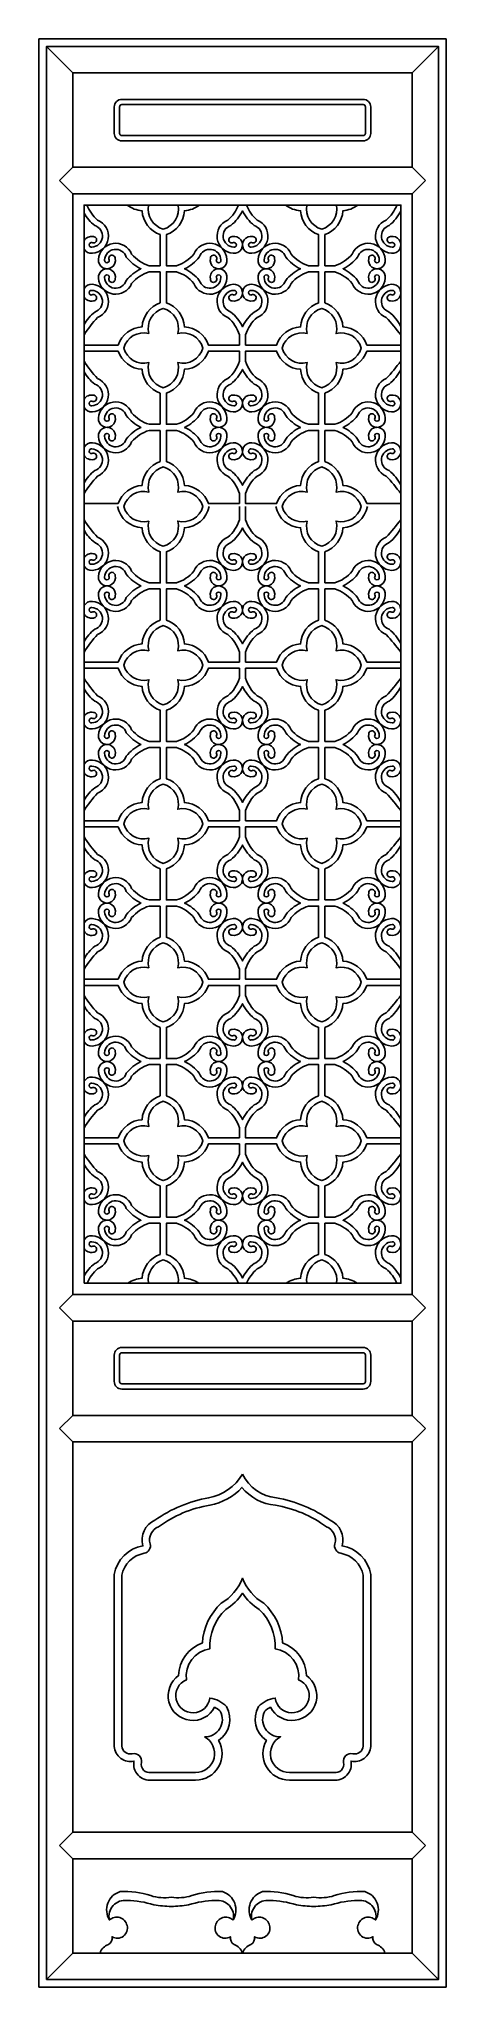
# Model space of a CAD drawing. Header units: metres. Extents: x 0 to 540, y 0 to 2580.
import ezdxf

# ---------------------------------------------------------------- set-up
doc = ezdxf.new("R2010")
doc.units = ezdxf.units.M
for name, color, linetype in [('3', 3, 'Continuous'), ('4', 4, 'Continuous'), ('7', 7, 'Continuous')]:
    doc.layers.add(name, color=color, linetype=linetype)

msp = doc.modelspace()

# ---------------------------------------------------------------- linework, layer by layer
at = {"layer": '3'}
for p, q in [((10, 2570), (45, 2535)), ((495, 2535), (530, 2570)), ((45, 2410), (27.5, 2392.5)), ((495, 2410), (512.5, 2392.5)), ((27.5, 2392.5), (45, 2375)), ((495, 2375), (512.5, 2392.5)), ((60, 2360), (120, 2360)), ((132, 2360), (120, 2360)), ((132, 2360), (192, 2360)), ((204, 2360), (264, 2360)), ((276, 2360), (336, 2360)), ((348, 2360), (408, 2360)), ((420, 2360), (480, 2360)), ((160.96, 2320.93), (160.96, 2279.66)), ((379.04, 2320.93), (379.04, 2279.66)), ((160.96, 2279.66), (146.15, 2279.66)), ((160.96, 2271.59), (146.15, 2271.59)), ((160.96, 2271.59), (160.96, 2230.33)), ((392.38, 2279.66), (379.04, 2279.66)), ((392.38, 2271.59), (379.04, 2271.59)), ((379.04, 2271.59), (379.04, 2230.33)), ((105.3, 2174.66), (60, 2174.66)), ((480, 2174.66), (434.7, 2174.66)), ((105.3, 2166.59), (60, 2166.59)), ((480, 2166.59), (434.7, 2166.59)), ((160.96, 2110.93), (160.96, 2069.66)), ((379.04, 2110.93), (379.04, 2069.66)), ((160.96, 2069.66), (146.15, 2069.66)), ((392.38, 2069.66), (379.04, 2069.66)), ((160.96, 2061.59), (146.15, 2061.59)), ((160.96, 2061.59), (160.96, 2020.33)), ((392.38, 2061.59), (379.04, 2061.59)), ((379.04, 2061.59), (379.04, 2020.33)), ((105.3, 1964.66), (60, 1964.66)), ((480, 1964.66), (434.7, 1964.66)), ((379.04, 1900.93), (379.04, 1859.66)), ((392.38, 1859.66), (379.04, 1859.66)), ((160.96, 1851.59), (146.15, 1851.59)), ((160.96, 1851.59), (160.96, 1810.33)), ((392.38, 1851.59), (379.04, 1851.59)), ((379.04, 1851.59), (379.04, 1810.33)), ((105.3, 1754.66), (60, 1754.66)), ((480, 1754.66), (434.7, 1754.66)), ((480, 1746.59), (434.7, 1746.59)), ((379.04, 1690.93), (379.04, 1649.66)), ((160.96, 1641.59), (146.15, 1641.59)), ((160.96, 1641.59), (160.96, 1600.33)), ((392.38, 1649.66), (379.04, 1649.66)), ((379.04, 1641.59), (379.04, 1600.33)), ((392.38, 1641.59), (379.04, 1641.59)), ((105.3, 1544.66), (60, 1544.66)), ((105.3, 1536.59), (60, 1536.59)), ((480, 1544.66), (434.7, 1544.66)), ((480, 1536.59), (434.7, 1536.59)), ((160.96, 1480.93), (160.96, 1439.66)), ((379.04, 1480.93), (379.04, 1439.66)), ((160.96, 1439.66), (146.15, 1439.66)), ((160.96, 1431.59), (146.15, 1431.59)), ((160.96, 1431.59), (160.96, 1390.33)), ((392.38, 1439.66), (379.04, 1439.66)), ((379.04, 1431.59), (379.04, 1390.33)), ((392.38, 1431.59), (379.04, 1431.59)), ((105.3, 1334.66), (60, 1334.66)), ((105.3, 1326.59), (60, 1326.59)), ((480, 1334.66), (434.7, 1334.66)), ((480, 1326.59), (434.7, 1326.59)), ((160.96, 1270.93), (160.96, 1229.66)), ((379.04, 1270.93), (379.04, 1229.66)), ((160.96, 1229.66), (146.15, 1229.66)), ((160.96, 1221.59), (146.15, 1221.59)), ((160.96, 1221.59), (160.96, 1180.33)), ((392.38, 1229.66), (379.04, 1229.66)), ((379.04, 1221.59), (379.04, 1180.33)), ((392.38, 1221.59), (379.04, 1221.59)), ((105.3, 1124.66), (60, 1124.66)), ((105.3, 1116.59), (60, 1116.59)), ((480, 1124.66), (434.7, 1124.66)), ((480, 1116.59), (434.7, 1116.59)), ((160.96, 1060.93), (160.96, 1019.66)), ((379.04, 1060.93), (379.04, 1019.66)), ((160.96, 1019.66), (146.15, 1019.66)), ((160.96, 1011.59), (146.15, 1011.59)), ((160.96, 1011.59), (160.96, 970.33)), ((392.38, 1019.66), (379.04, 1019.66)), ((379.04, 1011.59), (379.04, 970.33)), ((392.38, 1011.59), (379.04, 1011.59)), ((27.5, 899.5), (45, 917)), ((495, 917), (512.5, 899.5)), ((45, 882), (27.5, 899.5)), ((495, 882), (512.5, 899.5)), ((27.5, 739.5), (45, 757)), ((495, 757), (512.5, 739.5)), ((45, 722), (27.5, 739.5)), ((495, 722), (512.5, 739.5)), ((27.5, 187.5), (45, 205)), ((45, 170), (27.5, 187.5)), ((495, 205), (512.5, 187.5)), ((495, 170), (512.5, 187.5)), ((10, 10), (45, 45)), ((495, 45), (530, 10))]:
    msp.add_line(p, q, dxfattribs=at)
msp.add_lwpolyline([(10, 10), (530, 10), (530, 2570), (10, 2570)], close=True, dxfattribs=at)
for points in [[(110, 2445), (430, 2445, 0.41), (440, 2455), (440, 2490, 0.41), (430, 2500), (110, 2500, 0.41), (100, 2490), (100, 2455, 0.41)], [(110, 2452), (430, 2452, 0.41), (433, 2455), (433, 2490, 0.41), (430, 2493), (110, 2493, 0.41), (107, 2490), (107, 2455, 0.41)], [(145.81, 2189.82, 0.41), (112.5, 2170.63, 0.41), (145.81, 2151.43, 0.41), (165, 2118.13, 0.41), (184.19, 2151.43, 0.41), (217.5, 2170.63, 0.41), (184.19, 2189.82, 0.41), (165, 2223.13, 0.41)], [(355.81, 2189.82, 0.41), (322.5, 2170.63, 0.41), (355.81, 2151.43, 0.41), (375, 2118.13, 0.41), (394.19, 2151.43, 0.41), (427.5, 2170.63, 0.41), (394.19, 2189.82, 0.41), (375, 2223.13, 0.41)], [(265.96, 1964.66), (224.7, 1964.66, 0.31), (193.08, 1988.7, 0.31), (169.04, 2020.33), (169.04, 2061.59), (182.38, 2061.59, -0.14), (205.52, 2046.28, 0.8), (249.42, 2053.22, 1.19), (227.45, 2051.93, 1.31), (235.31, 2053.77, -1.22), (241.37, 2053.96, -0.84), (212.71, 2050.16, 0.11), (193.29, 2065.63, 0.11), (212.71, 2081.1, -0.84), (241.37, 2077.29, -1.22), (235.31, 2077.48, 1.31), (227.45, 2079.32, 1.19), (249.42, 2078.03, 0.8), (205.52, 2084.98, -0.15), (182.38, 2069.66), (169.04, 2069.66), (169.04, 2110.93, 0.31), (193.08, 2142.55, 0.31), (224.7, 2166.59), (265.96, 2166.59), (265.96, 2153.25, -0.14), (250.65, 2130.11, 0.8), (257.59, 2086.21, 1.19), (256.31, 2108.18, 1.31), (258.14, 2100.31, -1.22), (258.33, 2094.25, -0.84), (254.53, 2122.92, 0.11), (270, 2142.33, 0.11), (285.47, 2122.92, -0.84), (281.67, 2094.25, -1.22), (281.86, 2100.31, 1.31), (283.69, 2108.18, 1.19), (282.41, 2086.21, 0.8), (289.35, 2130.11, -0.14), (274.04, 2153.25), (274.04, 2166.59), (315.3, 2166.59, 0.31), (346.92, 2142.55, 0.31), (370.96, 2110.93), (370.96, 2069.66), (357.62, 2069.66, -0.14), (334.48, 2084.98, 0.8), (290.58, 2078.03, 1.19), (312.55, 2079.32, 1.31), (304.69, 2077.48, -1.22), (298.63, 2077.29, -0.84), (327.29, 2081.1, 0.11), (346.71, 2065.63, 0.11), (327.29, 2050.16, -0.84), (298.63, 2053.96, -1.22), (304.69, 2053.77, 1.31), (312.55, 2051.93, 1.19), (290.58, 2053.22, 0.8), (334.48, 2046.28, -0.14), (357.62, 2061.59), (370.96, 2061.59), (370.96, 2020.33, 0.31), (346.92, 1988.7, 0.31), (315.3, 1964.66), (274.04, 1964.66), (274.04, 1978, -0.14), (289.35, 2001.14, 0.8), (282.41, 2045.05, 1.19), (283.69, 2023.07, 1.31), (281.86, 2030.94, -1.22), (281.67, 2037, -0.84), (285.47, 2008.33, 0.11), (270, 1988.92, 0.11), (254.53, 2008.33, -0.84), (258.33, 2037, -1.22), (258.14, 2030.94, 1.31), (256.31, 2023.07, 1.19), (257.59, 2045.05, 0.8), (250.65, 2001.14, -0.14), (265.96, 1978)], [(145.81, 1941.43, -0.41), (112.5, 1960.63, -0.41), (145.81, 1979.82, -0.41), (165, 2013.13, -0.41), (184.19, 1979.82, -0.41), (217.5, 1960.63, -0.41), (184.19, 1941.43, -0.41), (165, 1908.13, -0.41)], [(355.81, 1941.43, -0.41), (322.5, 1960.63, -0.41), (355.81, 1979.82, -0.41), (375, 2013.13, -0.41), (394.19, 1979.82, -0.41), (427.5, 1960.63, -0.41), (394.19, 1941.43, -0.41), (375, 1908.13, -0.41)], [(145.81, 1769.82, 0.41), (112.5, 1750.63, 0.41), (145.81, 1731.43, 0.41), (165, 1698.13, 0.41), (184.19, 1731.43, 0.41), (217.5, 1750.63, 0.41), (184.19, 1769.82, 0.41), (165, 1803.13, 0.41)], [(355.81, 1769.82, 0.41), (322.5, 1750.63, 0.41), (355.81, 1731.43, 0.41), (375, 1698.13, 0.41), (394.19, 1731.43, 0.41), (427.5, 1750.63, 0.41), (394.19, 1769.82, 0.41), (375, 1803.13, 0.41)], [(265.96, 1544.66), (224.7, 1544.66, 0.31), (193.08, 1568.7, 0.31), (169.04, 1600.33), (169.04, 1641.59), (182.38, 1641.59, -0.14), (205.52, 1626.28, 0.8), (249.42, 1633.22, 1.19), (227.45, 1631.93, 1.31), (235.31, 1633.77, -1.22), (241.37, 1633.96, -0.84), (212.71, 1630.16, 0.11), (193.29, 1645.63, 0.11), (212.71, 1661.1, -0.84), (241.37, 1657.29, -1.22), (235.31, 1657.48, 1.31), (227.45, 1659.32, 1.19), (249.42, 1658.03, 0.8), (205.52, 1664.98, -0.15), (182.38, 1649.66), (169.04, 1649.66), (169.04, 1690.93, 0.31), (193.08, 1722.55, 0.31), (224.7, 1746.59), (265.96, 1746.59), (265.96, 1733.25, -0.14), (250.65, 1710.11, 0.8), (257.59, 1666.21, 1.19), (256.31, 1688.18, 1.31), (258.14, 1680.31, -1.22), (258.33, 1674.25, -0.84), (254.53, 1702.92, 0.11), (270, 1722.33, 0.11), (285.47, 1702.92, -0.84), (281.67, 1674.25, -1.22), (281.86, 1680.31, 1.31), (283.69, 1688.18, 1.19), (282.41, 1666.21, 0.8), (289.35, 1710.11, -0.14), (274.04, 1733.25), (274.04, 1746.59), (315.3, 1746.59, 0.31), (346.92, 1722.55, 0.31), (370.96, 1690.93), (370.96, 1649.66), (357.62, 1649.66, -0.14), (334.48, 1664.98, 0.8), (290.58, 1658.03, 1.19), (312.55, 1659.32, 1.31), (304.69, 1657.48, -1.22), (298.63, 1657.29, -0.84), (327.29, 1661.1, 0.11), (346.71, 1645.63, 0.11), (327.29, 1630.16, -0.84), (298.63, 1633.96, -1.22), (304.69, 1633.77, 1.31), (312.55, 1631.93, 1.19), (290.58, 1633.22, 0.8), (334.48, 1626.28, -0.14), (357.62, 1641.59), (370.96, 1641.59), (370.96, 1600.33, 0.31), (346.92, 1568.7, 0.31), (315.3, 1544.66), (274.04, 1544.66), (274.04, 1558, -0.14), (289.35, 1581.14, 0.8), (282.41, 1625.05, 1.19), (283.69, 1603.07, 1.31), (281.86, 1610.94, -1.22), (281.67, 1617, -0.84), (285.47, 1588.33, 0.11), (270, 1568.92, 0.11), (254.53, 1588.33, -0.84), (258.33, 1617, -1.22), (258.14, 1610.94, 1.31), (256.31, 1603.07, 1.19), (257.59, 1625.05, 0.8), (250.65, 1581.14, -0.14), (265.96, 1558)], [(145.81, 1559.82, 0.41), (112.5, 1540.63, 0.41), (145.81, 1521.43, 0.41), (165, 1488.13, 0.41), (184.19, 1521.43, 0.41), (217.5, 1540.63, 0.41), (184.19, 1559.82, 0.41), (165, 1593.13, 0.41)], [(355.81, 1559.82, 0.41), (322.5, 1540.63, 0.41), (355.81, 1521.43, 0.41), (375, 1488.13, 0.41), (394.19, 1521.43, 0.41), (427.5, 1540.63, 0.41), (394.19, 1559.82, 0.41), (375, 1593.13, 0.41)], [(265.96, 1536.59), (224.7, 1536.59, -0.31), (193.08, 1512.55, -0.31), (169.04, 1480.93), (169.04, 1439.66), (182.38, 1439.66, 0.14), (205.52, 1454.98, -0.8), (249.42, 1448.03, -1.19), (227.45, 1449.32, -1.31), (235.31, 1447.48, 1.22), (241.37, 1447.29, 0.84), (212.71, 1451.1, -0.11), (193.29, 1435.63, -0.11), (212.71, 1420.16, 0.84), (241.37, 1423.96, 1.22), (235.31, 1423.77, -1.31), (227.45, 1421.93, -1.19), (249.42, 1423.22, -0.8), (205.52, 1416.28, 0.15), (182.38, 1431.59), (169.04, 1431.59), (169.04, 1390.33, -0.31), (193.08, 1358.7, -0.31), (224.7, 1334.66), (265.96, 1334.66), (265.96, 1348, 0.14), (250.65, 1371.14, -0.8), (257.59, 1415.05, -1.19), (256.31, 1393.07, -1.31), (258.14, 1400.94, 1.22), (258.33, 1407, 0.84), (254.53, 1378.33, -0.11), (270, 1358.92, -0.11), (285.47, 1378.33, 0.84), (281.67, 1407, 1.22), (281.86, 1400.94, -1.31), (283.69, 1393.07, -1.19), (282.41, 1415.05, -0.8), (289.35, 1371.14, 0.14), (274.04, 1348), (274.04, 1334.66), (315.3, 1334.66, -0.31), (346.92, 1358.7, -0.31), (370.96, 1390.33), (370.96, 1431.59), (357.62, 1431.59, 0.14), (334.48, 1416.28, -0.8), (290.58, 1423.22, -1.19), (312.55, 1421.93, -1.31), (304.69, 1423.77, 1.22), (298.63, 1423.96, 0.84), (327.29, 1420.16, -0.11), (346.71, 1435.63, -0.11), (327.29, 1451.1, 0.84), (298.63, 1447.29, 1.22), (304.69, 1447.48, -1.31), (312.55, 1449.32, -1.19), (290.58, 1448.03, -0.8), (334.48, 1454.98, 0.14), (357.62, 1439.66), (370.96, 1439.66), (370.96, 1480.93, -0.31), (346.92, 1512.55, -0.31), (315.3, 1536.59), (274.04, 1536.59), (274.04, 1523.25, 0.14), (289.35, 1500.11, -0.8), (282.41, 1456.21, -1.19), (283.69, 1478.18, -1.31), (281.86, 1470.31, 1.22), (281.67, 1464.25, 0.84), (285.47, 1492.92, -0.11), (270, 1512.33, -0.11), (254.53, 1492.92, 0.84), (258.33, 1464.25, 1.22), (258.14, 1470.31, -1.31), (256.31, 1478.18, -1.19), (257.59, 1456.21, -0.8), (250.65, 1500.11, 0.14), (265.96, 1523.25)], [(145.81, 1349.82, 0.41), (112.5, 1330.63, 0.41), (145.81, 1311.43, 0.41), (165, 1278.13, 0.41), (184.19, 1311.43, 0.41), (217.5, 1330.63, 0.41), (184.19, 1349.82, 0.41), (165, 1383.13, 0.41)], [(355.81, 1349.82, 0.41), (322.5, 1330.63, 0.41), (355.81, 1311.43, 0.41), (375, 1278.13, 0.41), (394.19, 1311.43, 0.41), (427.5, 1330.63, 0.41), (394.19, 1349.82, 0.41), (375, 1383.13, 0.41)], [(265.96, 1124.66), (224.7, 1124.66, 0.31), (193.08, 1148.7, 0.31), (169.04, 1180.33), (169.04, 1221.59), (182.38, 1221.59, -0.14), (205.52, 1206.28, 0.8), (249.42, 1213.22, 1.19), (227.45, 1211.93, 1.31), (235.31, 1213.77, -1.22), (241.37, 1213.96, -0.84), (212.71, 1210.16, 0.11), (193.29, 1225.63, 0.11), (212.71, 1241.1, -0.84), (241.37, 1237.29, -1.22), (235.31, 1237.48, 1.31), (227.45, 1239.32, 1.19), (249.42, 1238.03, 0.8), (205.52, 1244.98, -0.15), (182.38, 1229.66), (169.04, 1229.66), (169.04, 1270.93, 0.31), (193.08, 1302.55, 0.31), (224.7, 1326.59), (265.96, 1326.59), (265.96, 1313.25, -0.14), (250.65, 1290.11, 0.8), (257.59, 1246.21, 1.19), (256.31, 1268.18, 1.31), (258.14, 1260.31, -1.22), (258.33, 1254.25, -0.84), (254.53, 1282.92, 0.11), (270, 1302.33, 0.11), (285.47, 1282.92, -0.84), (281.67, 1254.25, -1.22), (281.86, 1260.31, 1.31), (283.69, 1268.18, 1.19), (282.41, 1246.21, 0.8), (289.35, 1290.11, -0.14), (274.04, 1313.25), (274.04, 1326.59), (315.3, 1326.59, 0.31), (346.92, 1302.55, 0.31), (370.96, 1270.93), (370.96, 1229.66), (357.62, 1229.66, -0.14), (334.48, 1244.98, 0.8), (290.58, 1238.03, 1.19), (312.55, 1239.32, 1.31), (304.69, 1237.48, -1.22), (298.63, 1237.29, -0.84), (327.29, 1241.1, 0.11), (346.71, 1225.63, 0.11), (327.29, 1210.16, -0.84), (298.63, 1213.96, -1.22), (304.69, 1213.77, 1.31), (312.55, 1211.93, 1.19), (290.58, 1213.22, 0.8), (334.48, 1206.28, -0.14), (357.62, 1221.59), (370.96, 1221.59), (370.96, 1180.33, 0.31), (346.92, 1148.7, 0.31), (315.3, 1124.66), (274.04, 1124.66), (274.04, 1138, -0.14), (289.35, 1161.14, 0.8), (282.41, 1205.05, 1.19), (283.69, 1183.07, 1.31), (281.86, 1190.94, -1.22), (281.67, 1197, -0.84), (285.47, 1168.33, 0.11), (270, 1148.92, 0.11), (254.53, 1168.33, -0.84), (258.33, 1197, -1.22), (258.14, 1190.94, 1.31), (256.31, 1183.07, 1.19), (257.59, 1205.05, 0.8), (250.65, 1161.14, -0.14), (265.96, 1138)], [(145.81, 1101.43, -0.41), (112.5, 1120.63, -0.41), (145.81, 1139.82, -0.41), (165, 1173.13, -0.41), (184.19, 1139.82, -0.41), (217.5, 1120.63, -0.41), (184.19, 1101.43, -0.41), (165, 1068.13, -0.41)], [(355.81, 1101.43, -0.41), (322.5, 1120.63, -0.41), (355.81, 1139.82, -0.41), (375, 1173.13, -0.41), (394.19, 1139.82, -0.41), (427.5, 1120.63, -0.41), (394.19, 1101.43, -0.41), (375, 1068.13, -0.41)], [(110, 847), (430, 847, -0.41), (440, 837), (440, 802, -0.41), (430, 792), (110, 792, -0.41), (100, 802), (100, 837, -0.41)], [(110, 840), (430, 840, -0.41), (433, 837), (433, 802, -0.41), (430, 799), (110, 799, -0.41), (107, 802), (107, 837, -0.41)], [(270, 679.18, -0.21), (225.09, 647.89, 0.11), (153.81, 618.36, 0.38), (137.89, 584.28, 0.32), (100, 546.44), (100, 318.65, 0.47), (126.03, 299.33, 0.51), (149.67, 274.1), (207.73, 274.1, 0.58), (238.23, 326.71, 0.4), (248.64, 371.41, 0.17), (226.65, 382.77, -1.73), (195.59, 406.79, -0.41), (226.62, 447.85, -0.21), (247.69, 500.17, 0.12), (270, 521.62, 0.12), (292.31, 500.17, -0.21), (313.38, 447.85, -0.41), (344.41, 406.79, -1.73), (313.35, 382.77, 0.17), (291.36, 371.41, 0.4), (301.77, 326.71, 0.58), (332.27, 274.1), (390.33, 274.1, 0.51), (413.97, 299.33, 0.47), (440, 318.65), (440, 546.44, 0.32), (402.11, 584.28, 0.38), (386.19, 618.36, 0.11), (314.91, 647.89, -0.26)], [(219.42, 331.44, 0.58), (240.6, 365.33, 0.08), (233.07, 370.54, -1.27), (185.31, 412.49, -0.31), (216.74, 455.66, -0.19), (241.7, 508.28, 0.17), (270, 541.48, 0.17), (298.3, 508.28, -0.19), (323.26, 455.66, -0.31), (354.69, 412.49, -1.27), (306.93, 370.54, 0.08), (299.4, 365.33, 0.58), (320.58, 331.44, 0.79), (332.25, 284.1), (391.06, 284.1, 0.53), (404.16, 297.43, -0.55), (416.31, 309.06, 0.46), (430, 318.99), (430, 545.53, 0.31), (400.43, 574.42, -0.45), (392.5, 587.06, 0.39), (381.29, 609.56, 0.12), (313.6, 637.97, -0.2), (269.32, 661.74, -0.16), (226.86, 638.05, 0.12), (158.71, 609.56, 0.39), (147.5, 587.06, -0.45), (139.57, 574.42, 0.31), (110, 545.53), (110, 318.99, 0.46), (123.69, 309.06, -0.55), (135.84, 297.43, 0.53), (148.94, 284.1), (207.75, 284.1, 0.79)]]:
    msp.add_lwpolyline(points, format="xyb", close=True, dxfattribs=at)
for points in [[(60, 2301.74, 0.3), (70.93, 2296.21, 0.8), (77.88, 2340.11, -0.12), (63.73, 2360)], [(60, 2349.46, 0.1), (73.99, 2332.92, -0.84), (70.19, 2304.25, -1.22), (70.38, 2310.31, 1.31), (72.22, 2318.18, 0.33), (60, 2312.87, 0.33)], [(117.1, 2360, 0.15), (136.92, 2352.55, 0.31), (160.96, 2320.93)], [(145.48, 2360, 0.39), (165, 2328.13, 0.39), (184.52, 2360, 0.39)], [(212.9, 2360, -0.15), (193.08, 2352.55, -0.31), (169.04, 2320.93), (169.04, 2279.66), (182.38, 2279.66, 0.14), (205.52, 2294.98, -0.8), (249.42, 2288.03, -1.19), (227.45, 2289.32, -1.31), (235.31, 2287.48, 1.22), (241.37, 2287.29, 0.84), (212.71, 2291.1, -0.11), (193.29, 2275.63, -0.11), (212.71, 2260.16, 0.84), (241.37, 2263.96, 1.22), (235.31, 2263.77, -1.31), (227.45, 2261.93, -1.19), (249.42, 2263.22, -0.8), (205.52, 2256.28, 0.15), (182.38, 2271.59), (169.04, 2271.59), (169.04, 2230.33, -0.31), (193.08, 2198.7, -0.31), (224.7, 2174.66), (265.96, 2174.66), (265.96, 2188, 0.14), (250.65, 2211.14, -0.8), (257.59, 2255.05, -1.19), (256.31, 2233.07, -1.31), (258.14, 2240.94, 1.22), (258.33, 2247, 0.84), (254.53, 2218.33, -0.11), (270, 2198.92, -0.11), (285.47, 2218.33, 0.84), (281.67, 2247, 1.22), (281.86, 2240.94, -1.31), (283.69, 2233.07, -1.19), (282.41, 2255.05, -0.8), (289.35, 2211.14, 0.14), (274.04, 2188), (274.04, 2174.66), (315.3, 2174.66, -0.31), (346.92, 2198.7, -0.31), (370.96, 2230.33), (370.96, 2271.59), (357.62, 2271.59, 0.14), (334.48, 2256.28, -0.8), (290.58, 2263.22, -1.19), (312.55, 2261.93, -1.31), (304.69, 2263.77, 1.22), (298.63, 2263.96, 0.84), (327.29, 2260.16, -0.11), (346.71, 2275.63, -0.11), (327.29, 2291.1, 0.84), (298.63, 2287.29, 1.22), (304.69, 2287.48, -1.31), (312.55, 2289.32, -1.19), (290.58, 2288.03, -0.8), (334.48, 2294.98, 0.14), (357.62, 2279.66), (370.96, 2279.66), (370.96, 2320.93, -0.31), (346.92, 2352.55, -0.15), (327.1, 2360, -0.15)], [(275.2, 2360, 0.12), (289.35, 2340.11, -0.8), (282.41, 2296.21, -1.19), (283.69, 2318.18, -1.31), (281.86, 2310.31, 1.22), (281.67, 2304.25, 0.84), (285.47, 2332.92, -0.11), (270, 2352.33, -0.11), (254.53, 2332.92, 0.84), (258.33, 2304.25, 1.22), (258.14, 2310.31, -1.31), (256.31, 2318.18, -1.19), (257.59, 2296.21, -0.8), (250.65, 2340.11, 0.12), (264.8, 2360)], [(355.48, 2360, 0.39), (375, 2328.13, 0.39), (394.52, 2360, 0.39)], [(379.04, 2320.93, 0.31), (403.08, 2352.55, 0.15), (422.9, 2360, 0.15)], [(480, 2352.33, -0.11), (464.53, 2332.92, 0.84), (468.33, 2304.25, 1.22), (468.14, 2310.31, -1.31), (466.31, 2318.18, -1.19), (467.59, 2296.21, -0.8), (460.65, 2340.11, 0.12), (474.8, 2360, 0.12)], [(146.15, 2279.66, -0.14), (123.01, 2294.98, 0.8), (79.1, 2288.03, 1.19), (101.08, 2289.32, 1.31), (93.21, 2287.48, -1.22), (87.15, 2287.29, -0.84), (115.82, 2291.1, 0.11), (135.23, 2275.63, 0.11), (115.82, 2260.16, -0.84), (87.15, 2263.96, -1.22), (93.21, 2263.77, 1.31), (101.08, 2261.93, 1.19), (79.1, 2263.22, 0.8), (123.01, 2256.28, -0.14), (146.15, 2271.59, -0.14)], [(392.38, 2279.66, 0.14), (415.52, 2294.98, -0.8), (459.42, 2288.03, -1.19), (437.45, 2289.32, -1.31), (445.31, 2287.48, 1.22), (451.37, 2287.29, 0.84), (422.71, 2291.1, -0.11), (403.29, 2275.63, -0.11), (422.71, 2260.16, 0.84), (451.37, 2263.96, 1.22), (445.31, 2263.77, -1.31), (437.45, 2261.93, -1.19), (459.42, 2263.22, -0.8), (415.52, 2256.28, 0.14), (392.38, 2271.59, 0.14)], [(60, 2188, -0.06), (77.88, 2211.14, 0.8), (70.93, 2255.05, 0.3), (60, 2249.51, 0.3)], [(60, 2238.39, 0.33), (72.22, 2233.07, 1.31), (70.38, 2240.94, -1.22), (70.19, 2247, -0.84), (73.99, 2218.33, 0.1), (60, 2201.79)], [(480, 2188, 0.02), (460.65, 2211.14, -0.8), (467.59, 2255.05, -1.19), (466.31, 2233.07, -1.31), (468.14, 2240.94, 1.22), (468.33, 2247, 0.84), (464.53, 2218.33, -0.11), (480, 2198.92)], [(160.96, 2230.33, 0.31), (136.92, 2198.7, 0.31), (105.3, 2174.66)], [(434.7, 2174.66, 0.31), (403.08, 2198.7, 0.31), (379.04, 2230.33)], [(60, 2153.25, 0.06), (77.88, 2130.11, -0.8), (70.93, 2086.21, -0.3), (60, 2091.74, -0.3)], [(105.3, 2166.59, 0.31), (136.92, 2142.55, 0.31), (160.96, 2110.93)], [(379.04, 2110.93, 0.31), (403.08, 2142.55, 0.31), (434.7, 2166.59, 0.31)], [(480, 2153.25, -0.02), (460.65, 2130.11, 0.8), (467.59, 2086.21, 1.19), (466.31, 2108.18, 1.31), (468.14, 2100.31, -1.22), (468.33, 2094.25, -0.84), (464.53, 2122.92, 0.11), (480, 2142.33)], [(60, 2102.87, -0.33), (72.22, 2108.18, -1.31), (70.38, 2100.31, 1.22), (70.19, 2094.25, 0.84), (73.99, 2122.92, -0.1), (60, 2139.46)], [(146.15, 2061.59, 0.14), (123.01, 2046.28, -0.8), (79.1, 2053.22, -1.19), (101.08, 2051.93, -1.31), (93.21, 2053.77, 1.22), (87.15, 2053.96, 0.84), (115.82, 2050.16, -0.11), (135.23, 2065.63, -0.11), (115.82, 2081.1, 0.84), (87.15, 2077.29, 1.22), (93.21, 2077.48, -1.31), (101.08, 2079.32, -1.19), (79.1, 2078.03, -0.8), (123.01, 2084.98, 0.14), (146.15, 2069.66, 0.14)], [(392.38, 2061.59, -0.14), (415.52, 2046.28, 0.8), (459.42, 2053.22, 1.19), (437.45, 2051.93, 1.31), (445.31, 2053.77, -1.22), (451.37, 2053.96, -0.84), (422.71, 2050.16, 0.11), (403.29, 2065.63, 0.11), (422.71, 2081.1, -0.84), (451.37, 2077.29, -1.22), (445.31, 2077.48, 1.31), (437.45, 2079.32, 1.19), (459.42, 2078.03, 0.8), (415.52, 2084.98, -0.14), (392.38, 2069.66, -0.14)], [(60, 2039.51, -0.3), (70.93, 2045.05, -0.8), (77.88, 2001.14, 0.06), (60, 1978)], [(480, 1988.92, 0.11), (464.53, 2008.33, -0.84), (468.33, 2037, -1.22), (468.14, 2030.94, 1.31), (466.31, 2023.07, 1.19), (467.59, 2045.05, 0.8), (460.65, 2001.14, -0.02), (480, 1978)], [(60, 1991.79, -0.1), (73.99, 2008.33, 0.84), (70.19, 2037, 1.22), (70.38, 2030.94, -1.31), (72.22, 2023.07, -0.33), (60, 2028.39, -0.33)], [(105.3, 1964.66, -0.31), (136.92, 1988.7, -0.31), (160.96, 2020.33, -0.31)], [(379.04, 2020.33, -0.31), (403.08, 1988.7, -0.31), (434.7, 1964.66)], [(60, 1881.74, 0.3), (70.93, 1876.21, 0.8), (77.88, 1920.11, -0.06), (60, 1943.25)], [(104.18, 1960.63, 0.34), (136.92, 1932.55, 0.31), (160.96, 1900.93), (160.96, 1859.66), (146.15, 1859.66, -0.14), (123.01, 1874.98, 0.8), (79.1, 1868.03, 1.19), (101.08, 1869.32, 1.31), (93.21, 1867.48, -1.22), (87.15, 1867.29, -0.84), (115.82, 1871.1, 0.11), (135.23, 1855.63, 0.11), (115.82, 1840.16, -0.84), (87.15, 1843.96, -1.22), (93.21, 1843.77, 1.31), (101.08, 1841.93, 1.19), (79.1, 1843.22, 0.8), (123.01, 1836.28, -0.14), (146.15, 1851.59)], [(225.82, 1960.63, -0.34), (193.08, 1932.55, -0.31), (169.04, 1900.93), (169.04, 1859.66), (182.38, 1859.66, 0.14), (205.52, 1874.98, -0.8), (249.42, 1868.03, -1.19), (227.45, 1869.32, -1.31), (235.31, 1867.48, 1.22), (241.37, 1867.29, 0.84), (212.71, 1871.1, -0.11), (193.29, 1855.63, -0.11), (212.71, 1840.16, 0.84), (241.37, 1843.96, 1.22), (235.31, 1843.77, -1.31), (227.45, 1841.93, -1.19), (249.42, 1843.22, -0.8), (205.52, 1836.28, 0.15), (182.38, 1851.59), (169.04, 1851.59), (169.04, 1810.33, -0.31), (193.08, 1778.7, -0.31), (224.7, 1754.66), (265.96, 1754.66), (265.96, 1768, 0.14), (250.65, 1791.14, -0.8), (257.59, 1835.05, -1.19), (256.31, 1813.07, -1.31), (258.14, 1820.94, 1.22), (258.33, 1827, 0.84), (254.53, 1798.33, -0.11), (270, 1778.92, -0.11), (285.47, 1798.33, 0.84), (281.67, 1827, 1.22), (281.86, 1820.94, -1.31), (283.69, 1813.07, -1.19), (282.41, 1835.05, -0.8), (289.35, 1791.14, 0.14), (274.04, 1768), (274.04, 1754.66), (315.3, 1754.66, -0.31), (346.92, 1778.7, -0.31), (370.96, 1810.33), (370.96, 1851.59), (357.62, 1851.59, 0.14), (334.48, 1836.28, -0.8), (290.58, 1843.22, -1.19), (312.55, 1841.93, -1.31), (304.69, 1843.77, 1.22), (298.63, 1843.96, 0.84), (327.29, 1840.16, -0.11), (346.71, 1855.63, -0.11), (327.29, 1871.1, 0.84), (298.63, 1867.29, 1.22), (304.69, 1867.48, -1.31), (312.55, 1869.32, -1.19), (290.58, 1868.03, -0.8), (334.48, 1874.98, 0.14), (357.62, 1859.66), (370.96, 1859.66), (370.96, 1900.93, -0.31), (346.92, 1932.55, -0.34), (314.18, 1960.63)], [(274.04, 1960.63), (274.04, 1943.25, 0.14), (289.35, 1920.11, -0.8), (282.41, 1876.21, -1.19), (283.69, 1898.18, -1.31), (281.86, 1890.31, 1.22), (281.67, 1884.25, 0.84), (285.47, 1912.92, -0.11), (270, 1932.33, -0.11), (254.53, 1912.92, 0.84), (258.33, 1884.25, 1.22), (258.14, 1890.31, -1.31), (256.31, 1898.18, -1.19), (257.59, 1876.21, -0.8), (250.65, 1920.11, 0.14), (265.96, 1943.25), (265.96, 1960.63)], [(379.04, 1900.93, 0.31), (403.08, 1932.55, 0.34), (435.82, 1960.63)], [(480, 1932.33, -0.11), (464.53, 1912.92, 0.84), (468.33, 1884.25, 1.22), (468.14, 1890.31, -1.31), (466.31, 1898.18, -1.19), (467.59, 1876.21, -0.8), (460.65, 1920.11, 0.02), (480, 1943.25)], [(60, 1929.46, 0.1), (73.99, 1912.92, -0.84), (70.19, 1884.25, -1.22), (70.38, 1890.31, 1.31), (72.22, 1898.18, 0.33), (60, 1892.87)], [(392.38, 1859.66, 0.14), (415.52, 1874.98, -0.8), (459.42, 1868.03, -1.19), (437.45, 1869.32, -1.31), (445.31, 1867.48, 1.22), (451.37, 1867.29, 0.84), (422.71, 1871.1, -0.11), (403.29, 1855.63, -0.11), (422.71, 1840.16, 0.84), (451.37, 1843.96, 1.22), (445.31, 1843.77, -1.31), (437.45, 1841.93, -1.19), (459.42, 1843.22, -0.8), (415.52, 1836.28, 0.14), (392.38, 1851.59, 0.14)], [(480, 1886.84, -0.02), (480, 1887.76)], [(60, 1768, -0.06), (77.88, 1791.14, 0.8), (70.93, 1835.05, 0.3), (60, 1829.51, 0.3)], [(480, 1768, 0.02), (460.65, 1791.14, -0.8), (467.59, 1835.05, -1.19), (466.31, 1813.07, -1.31), (468.14, 1820.94, 1.22), (468.33, 1827, 0.84), (464.53, 1798.33, -0.11), (480, 1778.92)], [(60, 1818.39, 0.33), (72.22, 1813.07, 1.31), (70.38, 1820.94, -1.22), (70.19, 1827, -0.84), (73.99, 1798.33, 0.1), (60, 1781.79)], [(160.96, 1810.33, 0.31), (136.92, 1778.7, 0.31), (105.3, 1754.66, 0.31)], [(434.7, 1754.66, 0.31), (403.08, 1778.7, 0.31), (379.04, 1810.33, 0.31)], [(146.15, 1641.59, 0.14), (123.01, 1626.28, -0.8), (79.1, 1633.22, -1.19), (101.08, 1631.93, -1.31), (93.21, 1633.77, 1.22), (87.15, 1633.96, 0.84), (115.82, 1630.16, -0.11), (135.23, 1645.63, -0.11), (115.82, 1661.1, 0.84), (87.15, 1657.29, 1.22), (93.21, 1657.48, -1.31), (101.08, 1659.32, -1.19), (79.1, 1658.03, -0.8), (123.01, 1664.98, 0.14), (146.15, 1649.66), (160.96, 1649.66), (160.96, 1690.93, -0.31), (136.92, 1722.55, -0.31), (105.3, 1746.59), (60, 1746.59)], [(60, 1671.74, 0.3), (70.93, 1666.21, 0.8), (77.88, 1710.11, -0.06), (60, 1733.25)], [(379.04, 1690.93, 0.31), (403.08, 1722.55, 0.31), (434.7, 1746.59, 0.31)], [(480, 1722.33, -0.11), (464.53, 1702.92, 0.84), (468.33, 1674.25, 1.22), (468.14, 1680.31, -1.31), (466.31, 1688.18, -1.19), (467.59, 1666.21, -0.8), (460.65, 1710.11, 0.02), (480, 1733.25)], [(60, 1719.46, 0.1), (73.99, 1702.92, -0.84), (70.19, 1674.25, -1.22), (70.38, 1680.31, 1.31), (72.22, 1688.18, 0.33), (60, 1682.87)], [(392.38, 1649.66, 0.14), (415.52, 1664.98, -0.8), (459.42, 1658.03, -1.19), (437.45, 1659.32, -1.31), (445.31, 1657.48, 1.22), (451.37, 1657.29, 0.84), (422.71, 1661.1, -0.11), (403.29, 1645.63, -0.11), (422.71, 1630.16, 0.84), (451.37, 1633.96, 1.22), (445.31, 1633.77, -1.31), (437.45, 1631.93, -1.19), (459.42, 1633.22, -0.8), (415.52, 1626.28, 0.14), (392.38, 1641.59, 0.14)], [(480, 1676.84, -0.02), (480, 1677.76)], [(60, 1558, -0.06), (77.88, 1581.14, 0.8), (70.93, 1625.05, 0.3), (60, 1619.51, 0.3)], [(60, 1608.39, 0.33), (72.22, 1603.07, 1.31), (70.38, 1610.94, -1.22), (70.19, 1617, -0.84), (73.99, 1588.33, 0.1), (60, 1571.79)], [(160.96, 1600.33, 0.31), (136.92, 1568.7, 0.31), (105.3, 1544.66)], [(434.7, 1544.66, 0.31), (403.08, 1568.7, 0.31), (379.04, 1600.33)], [(480, 1558, 0.02), (460.65, 1581.14, -0.8), (467.59, 1625.05, -1.19), (466.31, 1603.07, -1.31), (468.14, 1610.94, 1.22), (468.33, 1617, 0.84), (464.53, 1588.33, -0.11), (480, 1568.92)], [(60, 1461.74, 0.3), (70.93, 1456.21, 0.8), (77.88, 1500.11, -0.06), (60, 1523.25)], [(105.3, 1536.59, 0.31), (136.92, 1512.55, 0.31), (160.96, 1480.93, 0.31)], [(379.04, 1480.93, 0.31), (403.08, 1512.55, 0.31), (434.7, 1536.59)], [(480, 1512.33, -0.11), (464.53, 1492.92, 0.84), (468.33, 1464.25, 1.22), (468.14, 1470.31, -1.31), (466.31, 1478.18, -1.19), (467.59, 1456.21, -0.8), (460.65, 1500.11, 0.02), (480, 1523.25)], [(60, 1509.46, 0.1), (73.99, 1492.92, -0.84), (70.19, 1464.25, -1.22), (70.38, 1470.31, 1.31), (72.22, 1478.18, 0.33), (60, 1472.87)], [(146.15, 1439.66, -0.14), (123.01, 1454.98, 0.8), (79.1, 1448.03, 1.19), (101.08, 1449.32, 1.31), (93.21, 1447.48, -1.22), (87.15, 1447.29, -0.84), (115.82, 1451.1, 0.11), (135.23, 1435.63, 0.11), (115.82, 1420.16, -0.84), (87.15, 1423.96, -1.22), (93.21, 1423.77, 1.31), (101.08, 1421.93, 1.19), (79.1, 1423.22, 0.8), (123.01, 1416.28, -0.14), (146.15, 1431.59, -0.14)], [(392.38, 1439.66, 0.14), (415.52, 1454.98, -0.8), (459.42, 1448.03, -1.19), (437.45, 1449.32, -1.31), (445.31, 1447.48, 1.22), (451.37, 1447.29, 0.84), (422.71, 1451.1, -0.11), (403.29, 1435.63, -0.11), (422.71, 1420.16, 0.84), (451.37, 1423.96, 1.22), (445.31, 1423.77, -1.31), (437.45, 1421.93, -1.19), (459.42, 1423.22, -0.8), (415.52, 1416.28, 0.14), (392.38, 1431.59, 0.14)], [(480, 1466.84, -0.02), (480, 1467.76)], [(60, 1348, -0.06), (77.88, 1371.14, 0.8), (70.93, 1415.05, 0.3), (60, 1409.51, 0.3)], [(60, 1398.39, 0.33), (72.22, 1393.07, 1.31), (70.38, 1400.94, -1.22), (70.19, 1407, -0.84), (73.99, 1378.33, 0.1), (60, 1361.79)], [(480, 1348, 0.04), (460.65, 1371.14, -0.8), (467.59, 1415.05, -1.19), (466.31, 1393.07, -1.31), (468.14, 1400.94, 1.22), (468.33, 1407, 0.84), (464.53, 1378.33, -0.11), (480, 1358.92)], [(160.96, 1390.33, 0.31), (136.92, 1358.7, 0.31), (105.3, 1334.66)], [(434.7, 1334.66, 0.31), (403.08, 1358.7, 0.31), (379.04, 1390.33)], [(105.3, 1326.59, 0.31), (136.92, 1302.55, 0.31), (160.96, 1270.93)], [(379.04, 1270.93, 0.31), (403.08, 1302.55, 0.31), (434.7, 1326.59, 0.31)], [(60, 1313.25, 0.06), (77.88, 1290.11, -0.8), (70.93, 1246.21, -0.3), (60, 1251.74, -0.3)], [(60, 1262.87, -0.33), (72.22, 1268.18, -1.31), (70.38, 1260.31, 1.22), (70.19, 1254.25, 0.84), (73.99, 1282.92, -0.1), (60, 1299.46, -0.1)], [(480, 1313.25, -0.02), (460.65, 1290.11, 0.8), (467.59, 1246.21, 1.19), (466.31, 1268.18, 1.31), (468.14, 1260.31, -1.22), (468.33, 1254.25, -0.84), (464.53, 1282.92, 0.11), (480, 1302.33)], [(146.15, 1221.59, 0.14), (123.01, 1206.28, -0.8), (79.1, 1213.22, -1.19), (101.08, 1211.93, -1.31), (93.21, 1213.77, 1.22), (87.15, 1213.96, 0.84), (115.82, 1210.16, -0.11), (135.23, 1225.63, -0.11), (115.82, 1241.1, 0.84), (87.15, 1237.29, 1.22), (93.21, 1237.48, -1.31), (101.08, 1239.32, -1.19), (79.1, 1238.03, -0.8), (123.01, 1244.98, 0.14), (146.15, 1229.66, 0.14)], [(392.38, 1221.59, -0.14), (415.52, 1206.28, 0.8), (459.42, 1213.22, 1.19), (437.45, 1211.93, 1.31), (445.31, 1213.77, -1.22), (451.37, 1213.96, -0.84), (422.71, 1210.16, 0.11), (403.29, 1225.63, 0.11), (422.71, 1241.1, -0.84), (451.37, 1237.29, -1.22), (445.31, 1237.48, 1.31), (437.45, 1239.32, 1.19), (459.42, 1238.03, 0.8), (415.52, 1244.98, -0.14), (392.38, 1229.66, -0.14)], [(60, 1199.51, -0.3), (70.93, 1205.05, -0.8), (77.88, 1161.14, 0.06), (60, 1138)], [(60, 1151.79, -0.1), (73.99, 1168.33, 0.84), (70.19, 1197, 1.22), (70.38, 1190.94, -1.31), (72.22, 1183.07, -0.33), (60, 1188.39, -0.33)], [(480, 1148.92, 0.11), (464.53, 1168.33, -0.84), (468.33, 1197, -1.22), (468.14, 1190.94, 1.31), (466.31, 1183.07, 1.19), (467.59, 1205.05, 0.8), (460.65, 1161.14, -0.02), (480, 1138)], [(105.3, 1124.66, -0.31), (136.92, 1148.7, -0.31), (160.96, 1180.33, -0.31)], [(379.04, 1180.33, -0.31), (403.08, 1148.7, -0.31), (434.7, 1124.66)], [(160.96, 1060.93, -0.31), (136.92, 1092.55, -0.31), (105.3, 1116.59, -0.31)], [(211.9, 932, 0.14), (193.08, 938.7, 0.31), (169.04, 970.33), (169.04, 1011.59), (182.38, 1011.59, -0.14), (205.52, 996.28, 0.8), (249.42, 1003.22, 1.19), (227.45, 1001.93, 1.31), (235.31, 1003.77, -1.22), (241.37, 1003.96, -0.84), (212.71, 1000.16, 0.11), (193.29, 1015.63, 0.11), (212.71, 1031.1, -0.84), (241.37, 1027.29, -1.22), (235.31, 1027.48, 1.31), (227.45, 1029.32, 1.19), (249.42, 1028.03, 0.8), (205.52, 1034.98, -0.15), (182.38, 1019.66), (169.04, 1019.66), (169.04, 1060.93, 0.31), (193.08, 1092.55, 0.31), (224.7, 1116.59), (265.96, 1116.59), (265.96, 1103.25, -0.14), (250.65, 1080.11, 0.8), (257.59, 1036.21, 1.19), (256.31, 1058.18, 1.31), (258.14, 1050.31, -1.22), (258.33, 1044.25, -0.84), (254.53, 1072.92, 0.11), (270, 1092.33, 0.11), (285.47, 1072.92, -0.84), (281.67, 1044.25, -1.22), (281.86, 1050.31, 1.31), (283.69, 1058.18, 1.19), (282.41, 1036.21, 0.8), (289.35, 1080.11, -0.14), (274.04, 1103.25), (274.04, 1116.59), (315.3, 1116.59, 0.31), (346.92, 1092.55, 0.31), (370.96, 1060.93), (370.96, 1019.66), (357.62, 1019.66, -0.14), (334.48, 1034.98, 0.8), (290.58, 1028.03, 1.19), (312.55, 1029.32, 1.31), (304.69, 1027.48, -1.22), (298.63, 1027.29, -0.84), (327.29, 1031.1, 0.11), (346.71, 1015.63, 0.11), (327.29, 1000.16, -0.84), (298.63, 1003.96, -1.22), (304.69, 1003.77, 1.31), (312.55, 1001.93, 1.19), (290.58, 1003.22, 0.8), (334.48, 996.28, -0.14), (357.62, 1011.59), (370.96, 1011.59), (370.96, 970.33, 0.31), (346.92, 938.7, 0.14), (328.1, 932)], [(434.7, 1116.59, -0.31), (403.08, 1092.55, -0.31), (379.04, 1060.93)], [(60, 1103.25, 0.06), (77.88, 1080.11, -0.8), (70.93, 1036.21, -0.3), (60, 1041.74, -0.3)], [(60, 1052.87, -0.33), (72.22, 1058.18, -1.31), (70.38, 1050.31, 1.22), (70.19, 1044.25, 0.84), (73.99, 1072.92, -0.1), (60, 1089.46, -0.1)], [(480, 1103.25, -0.02), (460.65, 1080.11, 0.8), (467.59, 1036.21, 1.19), (466.31, 1058.18, 1.31), (468.14, 1050.31, -1.22), (468.33, 1044.25, -0.84), (464.53, 1072.92, 0.11), (480, 1092.33)], [(146.15, 1011.59, 0.14), (123.01, 996.28, -0.8), (79.1, 1003.22, -1.19), (101.08, 1001.93, -1.31), (93.21, 1003.77, 1.22), (87.15, 1003.96, 0.84), (115.82, 1000.16, -0.11), (135.23, 1015.63, -0.11), (115.82, 1031.1, 0.84), (87.15, 1027.29, 1.22), (93.21, 1027.48, -1.31), (101.08, 1029.32, -1.19), (79.1, 1028.03, -0.8), (123.01, 1034.98, 0.14), (146.15, 1019.66, 0.14)], [(392.38, 1011.59, -0.14), (415.52, 996.28, 0.8), (459.42, 1003.22, 1.19), (437.45, 1001.93, 1.31), (445.31, 1003.77, -1.22), (451.37, 1003.96, -0.84), (422.71, 1000.16, 0.11), (403.29, 1015.63, 0.11), (422.71, 1031.1, -0.84), (451.37, 1027.29, -1.22), (445.31, 1027.48, 1.31), (437.45, 1029.32, 1.19), (459.42, 1028.03, 0.8), (415.52, 1034.98, -0.14), (392.38, 1019.66, -0.14)], [(60, 989.51, -0.3), (70.93, 995.05, -0.8), (77.88, 951.14, 0.12), (64.03, 932, 0.12)], [(60, 941.79, -0.1), (73.99, 958.33, 0.84), (70.19, 987, 1.22), (70.38, 980.94, -1.31), (72.22, 973.07, -0.33), (60, 978.39, -0.33)], [(275.51, 932, -0.12), (289.35, 951.14, 0.8), (282.41, 995.05, 1.19), (283.69, 973.07, 1.31), (281.86, 980.94, -1.22), (281.67, 987, -0.84), (285.47, 958.33, 0.11), (270, 938.92, 0.11), (254.53, 958.33, -0.84), (258.33, 987, -1.22), (258.14, 980.94, 1.31), (256.31, 973.07, 1.19), (257.59, 995.05, 0.8), (250.65, 951.14, -0.12), (264.49, 932, -0.12)], [(480, 938.92, 0.11), (464.53, 958.33, -0.84), (468.33, 987, -1.22), (468.14, 980.94, 1.31), (466.31, 973.07, 1.19), (467.59, 995.05, 0.8), (460.65, 951.14, -0.12), (474.49, 932, -0.12)], [(118.1, 932, -0.14), (136.92, 938.7, -0.31), (160.96, 970.33)], [(145.34, 932, -0.38), (165, 963.13, -0.38), (184.66, 932)], [(355.34, 932, -0.38), (375, 963.13, -0.38), (394.66, 932)], [(379.04, 970.33, -0.31), (403.08, 938.7, -0.14), (421.9, 932, -0.14)], [(270, 45, 0.23), (258.85, 56.45, -0.33), (254.01, 66.55, -0.68), (234.17, 81.66, -0.58), (257.52, 88.79, 0.49), (243.27, 126.41, 0.09), (202.64, 121.03, -0.12), (175.52, 119.05, -0.12), (148.4, 121.03, 0.09), (107.76, 126.41, 0.49), (93.51, 88.79, -0.58), (116.87, 81.66, -0.68), (97.02, 66.55, -0.33), (92.18, 56.45, 0.23), (81.03, 45)], [(257.52, 88.79, 0.53), (234.01, 114.58, 0.08), (198.58, 108.68, -0.02), (175.52, 106.63, -0.02), (152.45, 108.68, 0.08), (117.02, 114.58, 0.53), (93.51, 88.79)], [(458.97, 45, 0.23), (447.82, 56.45, -0.33), (442.98, 66.55, -0.68), (423.13, 81.66, -0.58), (446.49, 88.79, 0.49), (432.24, 126.41, 0.09), (391.6, 121.03, -0.12), (364.48, 119.05, -0.12), (337.36, 121.03, 0.09), (296.73, 126.41, 0.49), (282.48, 88.79, -0.58), (305.83, 81.66, -0.68), (285.99, 66.55, -0.33), (281.15, 56.45, 0.23), (270, 45)], [(446.49, 88.79, 0.53), (422.98, 114.58, 0.08), (387.55, 108.68, -0.02), (364.48, 106.63, -0.02), (341.42, 108.68, 0.08), (305.99, 114.58, 0.53), (282.48, 88.79)]]:
    msp.add_lwpolyline(points, format="xyb", dxfattribs=at)
at = {"layer": '4'}
msp.add_lwpolyline([(0, 0), (540, 0), (540, 2580), (0, 2580)], close=True, dxfattribs=at)
at = {"layer": '7'}
for p, q in [((495, 2535), (45, 2535)), ((45, 2535), (45, 2410)), ((495, 2535), (495, 2410)), ((45, 2410), (495, 2410)), ((45, 2375), (45, 917)), ((45, 2375), (495, 2375)), ((495, 917), (495, 2375)), ((45, 917), (495, 917)), ((45, 882), (495, 882)), ((45, 882), (45, 757)), ((495, 757), (495, 882)), ((45, 757), (495, 757)), ((45, 722), (45, 205)), ((45, 722), (495, 722)), ((495, 205), (495, 722)), ((45, 205), (495, 205)), ((45, 170), (495, 170)), ((45, 170), (45, 45)), ((495, 45), (495, 170)), ((45, 45), (495, 45))]:
    msp.add_line(p, q, dxfattribs=at)
msp.add_lwpolyline([(60, 932), (480, 932), (480, 2360), (60, 2360), (60, 932)], dxfattribs=at)

doc.saveas('drawing.dxf')
